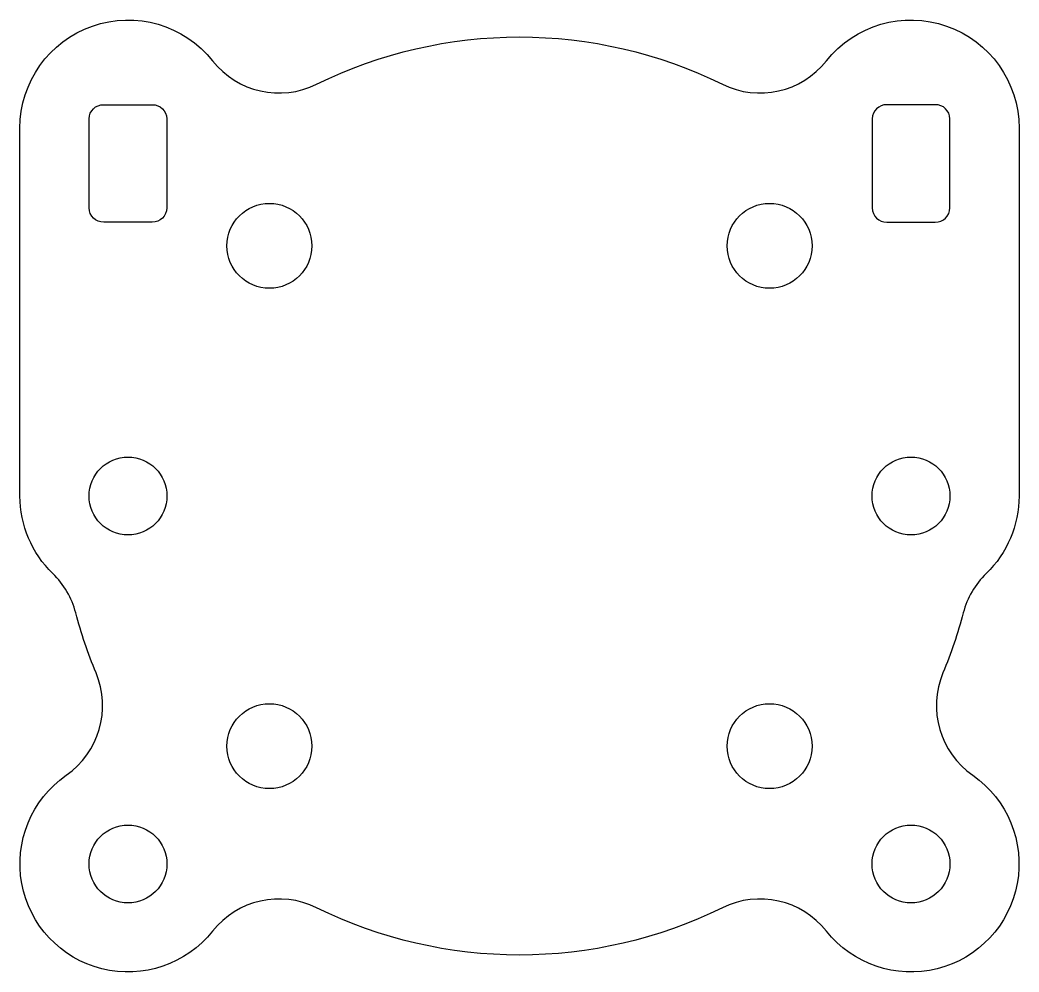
# Model space of a CAD drawing. Extents: x -445.3 to -374.7, y -45.6 to 21.6.
import ezdxf

# ---------------------------------------------------------------- set-up
doc = ezdxf.new("R2010")
doc.units = 0
doc.layers.add('DEFAULT', color=7, linetype='CONTINUOUS')

msp = doc.modelspace()

# ---------------------------------------------------------------- linework, layer by layer
at = {"layer": 'DEFAULT'}
for points in [[(-445.302, 14, -0.710462), (-431.687, 18.745, 0.353185), (-424.334, 17.093, -0.23308), (-395.652, 17.093, 0.353185), (-388.299, 18.745, -0.710462), (-374.684, 14), (-374.684, -12, -0.202841), (-377.002, -17.479, 0.136608), (-378.626, -20.258, -0.034555), (-380.062, -24.499, 0.353185), (-377.955, -31.735, -1.157623), (-388.299, -42.745, 0.353185), (-395.652, -41.093, -0.23308), (-424.334, -41.093, 0.353185), (-431.687, -42.745, -1.157623), (-442.031, -31.735, 0.353185), (-439.924, -24.499, -0.034555), (-441.36, -20.258, 0.136608), (-442.984, -17.479, -0.202841), (-445.302, -12)], [(-440.418, 8.35), (-440.418, 14.65, -0.414013), (-439.38, 15.65), (-435.956, 15.65, -0.414013), (-434.918, 14.65), (-434.918, 8.35, -0.414013), (-435.956, 7.35), (-439.38, 7.35, -0.414013)], [(-379.568, 8.35), (-379.568, 14.65, 0.414013), (-380.606, 15.65), (-384.031, 15.65, 0.414013), (-385.068, 14.65), (-385.068, 8.35, 0.414013), (-384.031, 7.35), (-380.606, 7.35, 0.414013)]]:
    msp.add_lwpolyline(points, format="xyb", close=True, dxfattribs=at)
for centre, radius in [((-427.671, 5.678, 19.436), 3), ((-392.315, 5.678, 19.436), 3), ((-437.668, -12, 19.436), 2.75), ((-382.318, -12, 19.436), 2.75), ((-427.671, -29.678, 19.436), 3), ((-392.315, -29.678, 19.436), 3), ((-437.668, -38, 19.436), 2.75), ((-382.318, -38, 19.436), 2.75)]:
    msp.add_circle(centre, radius, dxfattribs=at)

doc.saveas('drawing.dxf')
